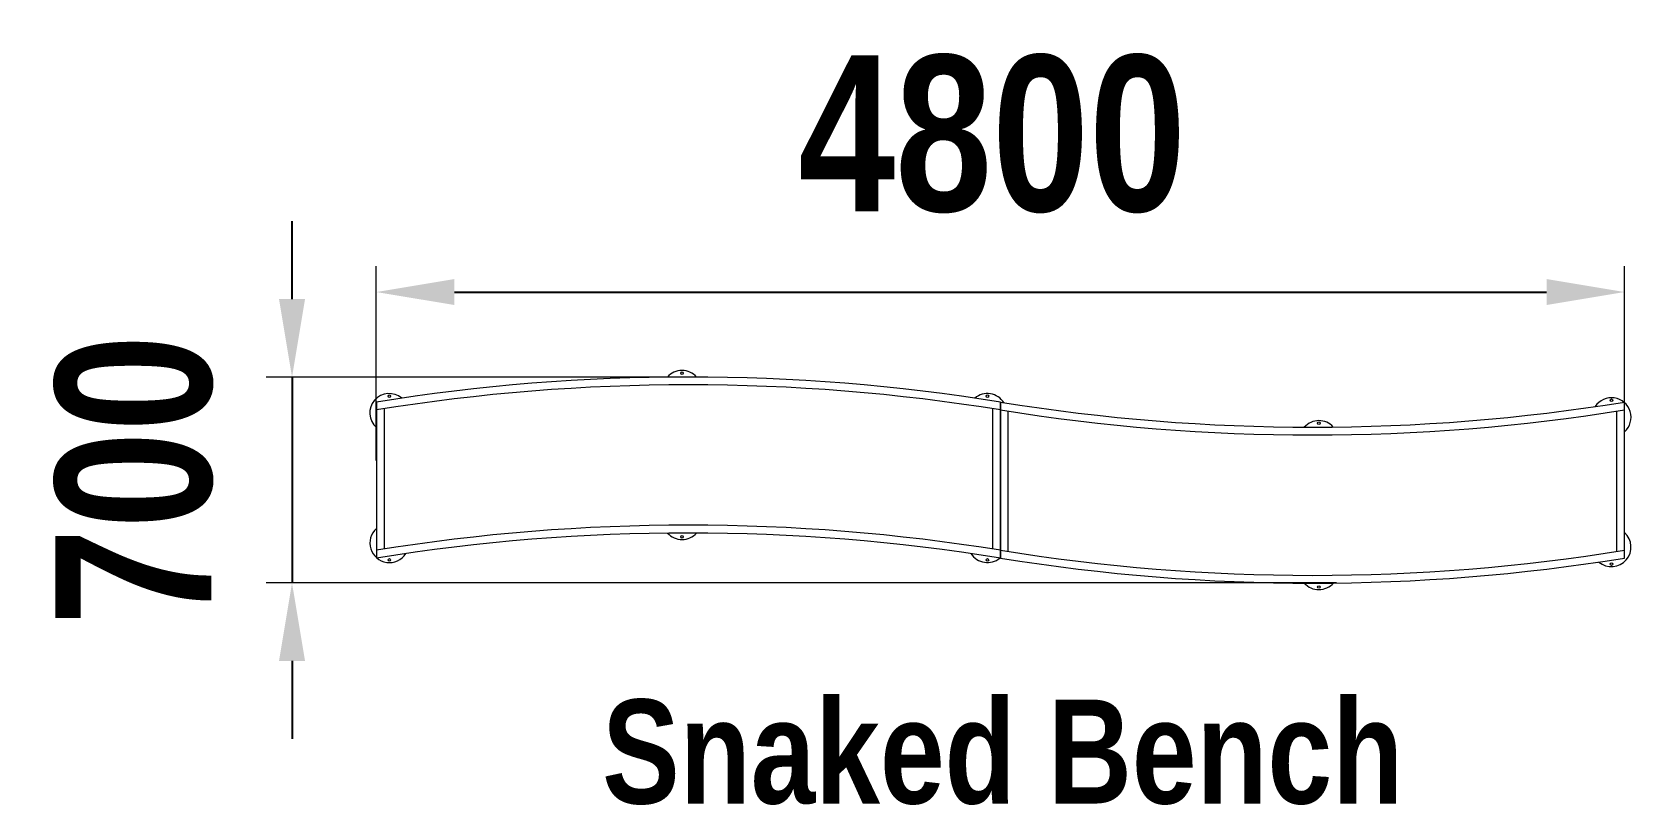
# Model space of a CAD drawing. Header units: millimetres. Extents: x 52272 to 58421, y 2410 to 5384.
import ezdxf

# ---------------------------------------------------------------- set-up
doc = ezdxf.new("R2010")
doc.units = ezdxf.units.MM
doc.layers.add('DiKom', color=7, linetype='Continuous')
doc.styles.add('style1', font='arialbd.ttf', dxfattribs={"width": 0.8})
doc.dimstyles.new('1-50', dxfattribs={"dimtxt": 600, "dimasz": 300, "dimexe": 100, "dimexo": 0, "dimgap": 300, "dimtad": 1, "dimtxsty": 'style1', "dimcen": 200, "dimclrd": 7, "dimclre": 7, "dimclrt": 7, "dimadec": 1, "dimazin": 2, "dimtfac": 1, "dimtmove": 0, "dimatfit": 2, "dimfxl": 1, "dimlwd": 25, "dimlwe": 18, "dimarcsym": 0})

# ---------------------------------------------------------------- blocks, each defined once
blk = doc.blocks.new('*D9')
at = {"layer": 'Defpoints', "color": 0, "transparency": 16777216}
for p in [(58396, 4383.4), (53596, 3735.8), (58396, 3735.8)]:
    blk.add_point(p, dxfattribs=at)
at = {"layer": 'DiKom', "color": 7, "lineweight": 18, "transparency": 16777216}
for p, q in [((53596, 3735.8), (53596, 4483.4)), ((58396, 3735.8), (58396, 4483.4))]:
    blk.add_line(p, q, dxfattribs=at)
at = {"layer": 'DiKom', "color": 7, "lineweight": 25, "transparency": 16777216}
blk.add_line((53896, 4383.4), (58096, 4383.4), dxfattribs=at)
at = {"layer": 'DiKom', "color": 7, "transparency": 16777216}
for points in [[(53896, 4433.4), (53896, 4333.4), (53596, 4383.4)], [(58096, 4433.4), (58096, 4333.4), (58396, 4383.4)]]:
    blk.add_solid(points, dxfattribs=at)
at = {"layer": 'DiKom', "color": 7, "transparency": 16777216, "insert": (55964.1, 4990), "char_height": 600, "attachment_point": 5, "style": 'style1'}
blk.add_mtext('4800', dxfattribs=at)
blk = doc.blocks.new('*D10')
at = {"layer": 'Defpoints', "color": 0, "transparency": 16777216}
for p in [(54780.8, 4056.3), (53271.8, 3264.2), (57288.7, 3264.2)]:
    blk.add_point(p, dxfattribs=at)
at = {"layer": 'DiKom', "color": 7, "lineweight": 25, "transparency": 16777216}
for p, q in [((53271.8, 4356.3), (53271.8, 4656.3)), ((53271.8, 4056.3), (53271.8, 3264.2)), ((53271.8, 2964.2), (53271.8, 2664.2))]:
    blk.add_line(p, q, dxfattribs=at)
at = {"layer": 'DiKom', "color": 7, "lineweight": 18, "transparency": 16777216}
for p, q in [((54780.8, 4056.3), (53171.8, 4056.3)), ((57288.7, 3264.2), (53171.8, 3264.2))]:
    blk.add_line(p, q, dxfattribs=at)
at = {"layer": 'DiKom', "color": 7, "transparency": 16777216}
for points in [[(53221.8, 4356.3), (53321.8, 4356.3), (53271.8, 4056.3)], [(53221.8, 2964.2), (53321.8, 2964.2), (53271.8, 3264.2)]]:
    blk.add_solid(points, dxfattribs=at)
at = {"layer": 'DiKom', "color": 7, "transparency": 16777216, "insert": (52665.5, 3660.3), "char_height": 600, "attachment_point": 5, "rotation": 90, "style": 'style1'}
blk.add_mtext('700', dxfattribs=at)

msp = doc.modelspace()

# ---------------------------------------------------------------- linework, layer by layer
at = {"layer": 'DiKom', "color": 7, "linetype": 'Continuous', "lineweight": 15}
for p, q in [((55166.014, 4017.386), (55166.014, 4017.445)), ((55186.014, 4016.372), (55186.014, 4017.445)), ((53596.014, 3960.286), (53596.014, 3359.896)), ((55996.014, 3960.286), (55996.014, 3359.896)), ((55996.014, 3359.896), (55996.014, 3960.286)), ((58396.014, 3359.896), (58396.014, 3960.286)), ((53626.014, 3934.697), (53626.014, 3395.067)), ((55966.014, 3934.697), (55966.014, 3395.067)), ((56026.014, 3385.486), (56026.014, 3925.116)), ((58366.014, 3385.486), (58366.014, 3925.116)), ((56806.014, 3303.811), (56806.014, 3302.738)), ((56826.014, 3302.796), (56826.014, 3302.738))]:
    msp.add_line(p, q, dxfattribs=at)
for centre in [(54771.514, 4071.479), (53646.014, 3982.828), (55945.966, 3982.828), (58346.014, 3966.997), (57220.514, 3878.704), (54771.514, 3441.479), (53646.014, 3352.828), (55945.966, 3352.828), (58346.014, 3336.997), (57220.514, 3248.704)]:
    msp.add_circle(centre, 5, dxfattribs=at)
for centre, radius, start, end in [((54771.514, 4006.479), 75, 41.7839643, 138.5913697), ((54796.014, -3473.481), 7530, 80.8301017, 99.1698983), ((54796.014, -3473.481), 7500, 80.7931038, 99.2068962), ((53646.014, 3917.828), 75, 50.1968129, 228.1896851), ((55945.966, 3917.828), 75, 32.5330779, 129.7958622), ((57196.014, 11363.664), 7500, 260.7931038, 279.2068962), ((58346.014, 3901.997), 75, 311.8103149, 146.9773579), ((57196.014, 11363.664), 7530, 260.8301017, 279.1698983), ((57220.514, 3813.704), 75, 42.2086016, 138.1632525), ((53646.014, 3417.828), 75, 131.8103149, 327.3364286), ((54796.014, -4043.481), 7530, 80.8301017, 99.1698983), ((54796.014, -4043.481), 7500, 80.7931038, 99.2068962), ((54771.514, 3506.479), 75, 222.2086016, 318.1632525), ((58346.014, 3401.997), 75, 229.8354573, 48.1896851), ((57196.014, 10793.664), 7500, 260.7931038, 279.2068962), ((55945.966, 3417.828), 75, 212.6564062, 309.8204024), ((57196.014, 10793.664), 7530, 260.8301017, 279.1698983), ((57220.514, 3313.704), 75, 221.7839643, 318.5913697)]:
    msp.add_arc(centre, radius, start, end, dxfattribs=at)

# ---------------------------------------------------------------- texts
at = {"layer": 'DiKom', "insert": (54464.593, 2815.863), "char_height": 400, "width": 5405.47657, "attachment_point": 1, "style": 'style1'}
msp.add_mtext('Snaked Bench', dxfattribs=at)

# ---------------------------------------------------------------- dimensions: what is measured, and where the dimension line sits
at = {"layer": 'DiKom'}
dim = msp.add_linear_dim(base=(58396.014, 4383.416), p1=(53596.014, 3735.76), p2=(58396.014, 3735.76), dimstyle='1-50', dxfattribs=at)
dim.commit()
dim.dimension.update_dxf_attribs({"geometry": '*D9', "text_midpoint": (55964.113, 4383.416), "dimtype": 160})
dim = msp.add_linear_dim(base=(53271.836, 3264.234), p1=(54780.794, 4056.338), p2=(57288.687, 3264.234), angle=90, text='700', dimstyle='1-50', dxfattribs=at)
dim.commit()
dim.dimension.update_dxf_attribs({"geometry": '*D10', "text_midpoint": (53271.836, 3660.286), "dimtype": 160})

doc.saveas('drawing.dxf')
